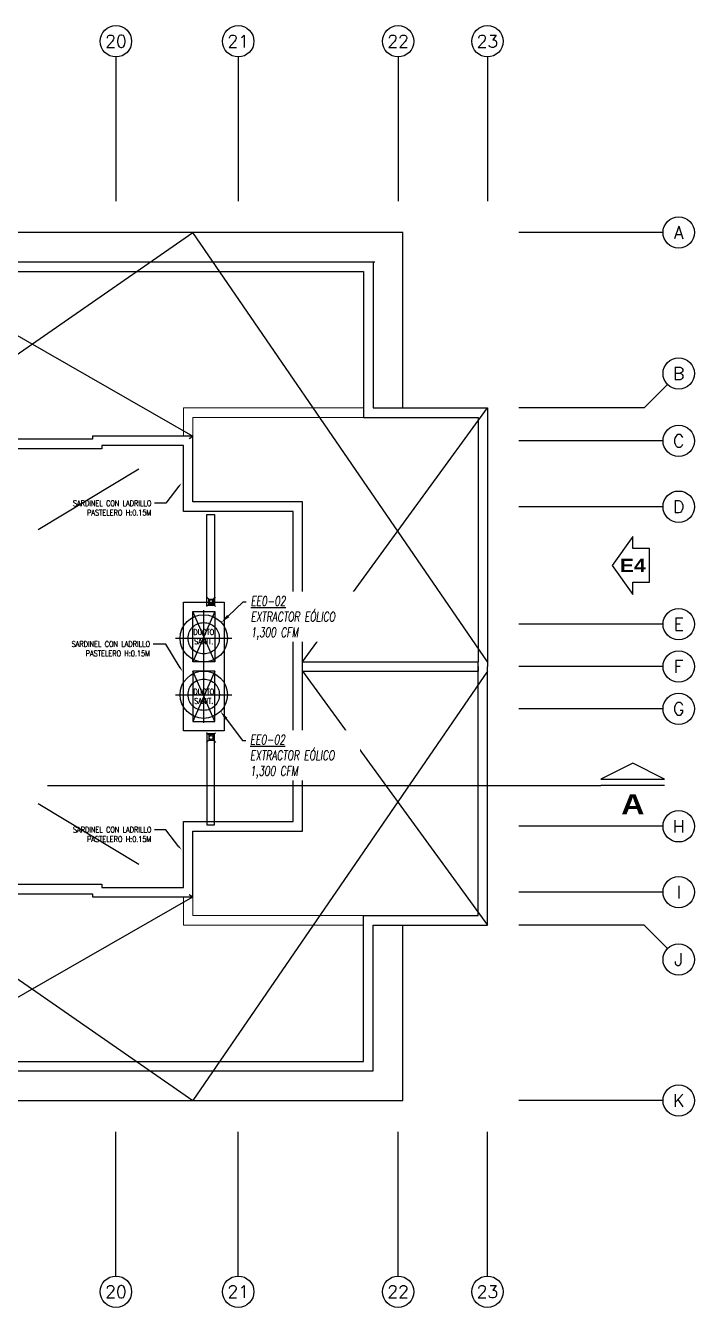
# Model space of a CAD drawing. Header units: millimetres. Extents: x 98 to 155, y -181 to 127.
# Drawn here: x 144.33 to 154.99, y -131.82 to -111.37 of the extents above; entities that cross this region are included whole.
import ezdxf
from ezdxf import colors
from ezdxf.entities.mleader import LeaderData, LeaderLine
from ezdxf.enums import TextEntityAlignment as Align
from ezdxf.math import Vec2, Vec3

# ---------------------------------------------------------------- set-up
doc = ezdxf.new("R2010")
doc.units = ezdxf.units.MM
doc.header["$LTSCALE"] = 15
for name, pattern in [('CENTER', [2, 1.25, -0.25, 0.25, -0.25]), ('HIDDEN2', [0.1875, 0.125, -0.0625]), ('PHANTOM', [63.5, 31.75, -6.35, 6.35, -6.35, 6.35, -6.35]), ('PHANTOM2', [1.25, 0.625, -0.125, 0.125, -0.125, 0.125, -0.125])]:
    doc.linetypes.add(name, pattern=pattern)
doc.layers.get('0').update_dxf_attribs({"color": 250})
doc.layers.add('A-01', color=250, linetype='Continuous', lineweight=0)
for name, color, linetype in [('A-CORTE', 250, 'CENTER'), ('A-COTAS EXT', 250, 'Continuous'), ('A-EJES', 250, 'PHANTOM'), ('A-LINEAS', 250, 'Continuous'), ('A-MURO BAJO', 250, 'Continuous'), ('A-PROYECCIONES INT.', 250, 'HIDDEN2'), ('A_30_DispositivosSanit', 250, 'Continuous'), ('A_50_TextoIndicaciones', 250, 'Continuous'), ('L3 Equipos y Ductos', 160, 'Continuous'), ('L5 Linea mediana segmentada', 191, 'HIDDEN2'), ('L6 Linea fina', 141, 'Continuous'), ('L7 Linea fina segmentada', 141, 'HIDDEN2')]:
    doc.layers.add(name, color=color, linetype=linetype)
doc.styles.add('JNV ING', font='romans.shx', dxfattribs={"width": 0.7, "oblique": 8, "height": 0.15})
doc.styles.add('R140', font='ariblk.ttf', dxfattribs={"height": 3.55})
doc.styles.add('R160-75', font='ariblk.ttf', dxfattribs={"height": 0.6})
doc.styles.add('ROMANS', font='romans.shx', dxfattribs={"width": 0.8})
doc.styles.add('TXT_COTAS', font='romans.shx', dxfattribs={"width": 0.8})
doc.linetypes.add('FENCELINE1', pattern='A,6.35,-2.54,[133,ltypeshp.shx,S=2.54,R=0,X=-2.54,Y=0],-2.54,25.4', length=36.83)

# ---------------------------------------------------------------- blocks, each defined once
blk = doc.blocks.new('EEO-01')
at = {"layer": 'L3 Equipos y Ductos'}
blk.add_circle((0, 0), 0.377, dxfattribs=at)
at = {"layer": 'L5 Linea mediana segmentada'}
blk.add_circle((0, 0), 0.25, dxfattribs=at)
at = {"layer": 'L7 Linea fina segmentada'}
for points in [[(0, -0.449), (0, 0.449)], [(-0.449, 0), (0.449, 0)]]:
    blk.add_lwpolyline(points, dxfattribs=at)
blk = doc.blocks.new('TEXTO DUCTOS PT')
at = {"layer": 'A_50_TextoIndicaciones', "char_height": 0.09, "width": 0.4157, "attachment_point": 5, "style": 'ROMANS'}
for insert in [(44.175, -6.45), (44.175, -7.4)]:
    blk.add_mtext('\\pxsm1,t16;DUCTO SANIT.', dxfattribs=dict(at, insert=insert))
blk = doc.blocks.new('Ejes_Torre C')
at = {"layer": 'A-COTAS EXT'}
for p, q in [((52.55, 11.05), (52.923, 11.423)), ((52.55, 2.8), (52.923, 2.427))]:
    blk.add_line(p, q, dxfattribs=at)
at = {"layer": 'A-EJES', "linetype": 'PHANTOM2'}
for points in [[(44.125, 16.65), (44.125, 14.35)], [(46.075, 16.65), (46.075, 14.35)], [(48.625, 16.65), (48.625, 14.35)], [(50.05, 16.65), (50.05, 14.35)], [(52.85, 13.85), (50.55, 13.85)], [(52.55, 11.05), (50.55, 11.05)], [(52.85, 10.525), (50.55, 10.525)], [(52.85, 9.475), (50.55, 9.475)], [(52.85, 7.6), (50.55, 7.6)], [(52.85, 6.925), (50.55, 6.925)], [(52.85, 6.25), (50.55, 6.25)], [(52.85, 4.375), (50.55, 4.375)], [(52.85, 3.325), (50.55, 3.325)], [(52.55, 2.8), (50.55, 2.8)], [(52.85, 0), (50.55, 0)], [(44.125, -2.8), (44.125, -0.5)], [(46.075, -2.8), (46.075, -0.5)], [(48.625, -2.8), (48.625, -0.5)], [(50.05, -2.8), (50.05, -0.5)]]:
    blk.add_lwpolyline(points, dxfattribs=at)
at = {"layer": 'A-EJES', "linetype": 'Continuous'}
for centre in [(44.125, 16.9), (46.075, 16.9), (48.625, 16.9), (50.05, 16.9), (53.1, 13.85), (53.1, 11.6), (53.1, 10.525), (53.1, 9.475), (53.1, 7.6), (53.1, 6.925), (53.1, 6.25), (53.1, 4.375), (53.1, 3.325), (53.1, 2.25), (53.1, 0), (44.125, -3.05), (46.075, -3.05), (48.625, -3.05), (50.05, -3.05)]:
    blk.add_circle(centre, 0.25, dxfattribs=at)
at = {"layer": 'A-EJES', "linetype": 'Continuous', "style": 'ROMANS'}
for s, p in [('20', (44.125, 16.9)), ('21', (46.075, 16.9)), ('22', (48.625, 16.9)), ('23', (50.05, 16.9)), ('20', (44.125, -3.05)), ('21', (46.075, -3.05)), ('22', (48.625, -3.05)), ('23', (50.05, -3.05))]:
    blk.add_text(s, height=0.2, dxfattribs=at).set_placement(p, align=Align.MIDDLE_CENTER)
for s, p in [('A', (53.1, 13.85)), ('B', (53.1, 11.6)), ('C', (53.1, 10.525)), ('D', (53.1, 9.475)), ('E', (53.1, 7.6)), ('F', (53.1, 6.925)), ('G', (53.1, 6.25)), ('H', (53.1, 4.375)), ('I', (53.1, 3.325)), ('J', (53.1, 2.25)), ('K', (53.1, 0))]:
    blk.add_text(s, height=0.2, rotation=0, dxfattribs=at).set_placement(p, align=Align.MIDDLE_CENTER)
blk = doc.blocks.new('*U98')
blk.add_line((-5.08, 3), (5.08, 3))
blk.add_lwpolyline([(5.08, 4.02), (-5.08, 4.02), (0, 6.56)], close=True)
at = {"linetype": 'Continuous', "style": 'R160-75'}
blk.add_attdef('A', text='', height=0.3, dxfattribs=at).set_placement((0, 0), align=Align.MIDDLE_CENTER)
blk = doc.blocks.new('*U100')
blk.add_lwpolyline([(-4.5, 4.5), (0, 4.5), (0, 7.71), (5.54, 0), (0, -7.71), (0, -4.5), (-4.5, -4.5)], close=True)
at = {"linetype": 'Continuous', "style": 'R140'}
blk.add_attdef('ELEVACION', text='', height=3.55, dxfattribs=at).set_placement((0, 0), align=Align.MIDDLE_CENTER)
blk = doc.blocks.new('Cortes-Elev.')
at = {"layer": 'A-CORTE', "linetype": 'CENTER', "ltscale": 0.5}
blk.add_lwpolyline([(-1.966, 27.228), (51.86, 27.228)], dxfattribs=at)
ref = blk.add_blockref('*U100', (52.368, 30.737), dxfattribs=dict(at, xscale=-0.05980032655866058, yscale=0.05980032655866058, zscale=0.05980032655866058))
ref.add_attrib('ELEVACION', 'E4', dxfattribs={"layer": '0', "linetype": 'Continuous', "height": 0.2123, "style": 'R140'}).set_placement((52.368, 30.738), align=Align.MIDDLE_CENTER)
ref = blk.add_blockref('*U98', (52.368, 26.928), dxfattribs=dict(at, xscale=-0.1000000000000001, yscale=0.1000000000000001, zscale=-0.1000000000000001))
ref.add_attrib('A', 'A', dxfattribs={"layer": '0', "linetype": 'Continuous', "extrusion": (0, 0, -1), "height": 0.32, "style": 'R160-75'}).set_placement((-52.368, 26.928), align=Align.MIDDLE)
blk = doc.blocks.new('0-sumidero')
for p, q in [((-0.042, 0.038), (-0.076, 0.072)), ((0.043, 0.038), (-0.042, 0.038)), ((-0.042, 0.038), (-0.042, -0.037)), ((0.043, 0.038), (0.078, 0.072)), ((0.043, -0.037), (0.043, 0.038)), ((-0.042, -0.037), (-0.076, -0.071)), ((-0.042, -0.037), (0.043, -0.037)), ((0.043, -0.037), (0.078, -0.071))]:
    blk.add_line(p, q)
blk.add_circle((0, 0), 0.0303)
blk = doc.blocks.new('sum')
at = {"layer": 'A_30_DispositivosSanit', "rotation": 45.00000007321594}
blk.add_blockref('0-sumidero', (0, 0), dxfattribs=at)

msp = doc.modelspace()

# ---------------------------------------------------------------- linework, layer by layer
at = {"linetype": 'FENCELINE1', "ltscale": 3, "elevation": 0}
for points in [[(147.3411, -120.6221), (147.2186, -120.6221), (147.2186, -119.1721), (147.3411, -119.1721)], [(147.3411, -122.6722), (147.2186, -122.6722), (147.2186, -124.1221), (147.3411, -124.1221)]]:
    msp.add_lwpolyline(points, close=True, dxfattribs=at)
at = {"layer": 'A-01'}
for points in [[(146.8421, -117.9219), (146.8421, -117.4719), (149.7171, -117.4719), (149.7171, -117.6219), (146.9921, -117.6219), (146.9921, -117.9219)], [(146.8421, -125.2719), (146.8421, -125.7219), (149.7171, -125.7219), (149.7171, -125.5719), (146.9921, -125.5719), (146.9921, -125.2719)]]:
    msp.add_lwpolyline(points, dxfattribs=at)
at = {"layer": 'A-LINEAS'}
for p, q in [((149.8671, -115.1469), (149.8671, -117.4719)), ((148.7421, -121.5219), (151.6921, -117.4719)), ((149.8671, -117.4719), (151.6921, -117.4719)), ((151.6921, -117.4719), (151.6921, -121.5969)), ((147.3421, -120.7219), (146.9921, -121.5219)), ((147.3421, -121.5219), (146.9921, -120.7219)), ((147.3421, -121.6719), (146.9921, -122.472)), ((147.3421, -122.4719), (146.9921, -121.672)), ((148.7421, -121.5219), (151.5421, -121.5219)), ((148.7421, -121.6719), (151.5421, -121.6719)), ((148.7421, -121.6719), (151.6921, -125.7219)), ((151.5421, -121.5969), (151.5421, -121.5219)), ((151.5421, -121.5969), (151.5421, -121.6719)), ((150.3421, -128.5219), (150.3421, -125.7219)), ((136.5921, -128.5219), (150.3421, -128.5219))]:
    msp.add_line(p, q, dxfattribs=at)
for points in [[(150.3421, -117.4719), (150.3421, -114.672), (136.5921, -114.6719), (136.5921, -115.1469)], [(141.3272, -114.672), (146.9921, -117.9219)], [(142.2421, -117.972), (146.9921, -114.672)], [(151.6921, -121.5219), (146.9921, -114.672)], [(149.8971, -115.1469), (128.6721, -115.1469), (128.6721, -116.172)], [(141.3421, -115.2969), (149.7171, -115.2969), (149.7171, -117.6219), (151.5421, -117.6219), (151.5421, -121.5219)], [(140.292, -128.0476), (149.8671, -128.0469), (149.8671, -125.7219), (151.6921, -125.7219), (151.6921, -121.5969)], [(141.3421, -127.8969), (149.7171, -127.8969), (149.7171, -125.5719), (151.5421, -125.5719), (151.5421, -121.5969)], [(151.6921, -121.6719), (146.9921, -128.5219)], [(141.3271, -128.5219), (146.9921, -125.2719)], [(142.2421, -125.2221), (146.9921, -128.5219)]]:
    msp.add_lwpolyline(points, dxfattribs=at)
at = {"layer": 'A-MURO BAJO'}
for p, q in [((146.9921, -120.7219, 0), (147.3421, -120.7219, 0)), ((146.9921, -121.5219, 0), (146.9921, -120.7219, 0)), ((147.3421, -120.7219, 0), (147.3421, -121.5219, 0)), ((147.3421, -121.5219, 0), (146.9921, -121.5219, 0)), ((147.3421, -121.6719, 0), (146.9921, -121.672, 0)), ((146.9921, -121.672, 0), (146.9921, -122.472, 0)), ((147.3421, -122.4719, 0), (147.3421, -121.6719, 0)), ((146.9921, -122.472, 0), (147.3421, -122.4719, 0))]:
    msp.add_line(p, q, dxfattribs=at)
msp.add_lwpolyline([(134.8921, -125.222), (145.3921, -125.2221), (145.3921, -125.2719), (146.9921, -125.2719), (146.9921, -124.2219), (148.7421, -124.2219), (148.7421, -118.9719), (146.9921, -118.9719), (146.9921, -117.9219), (145.3921, -117.9219), (145.3921, -117.972), (141.1921, -117.972)], dxfattribs=at)
for points in [[(135.0421, -125.0721), (145.5421, -125.0721), (145.5421, -125.1219), (146.8421, -125.1219), (146.8421, -124.0719), (148.5921, -124.0719), (148.5921, -119.1219), (146.8421, -119.1219), (146.8421, -118.0719), (145.5421, -118.0719), (145.5421, -118.122), (135.0418, -118.1219), (135.0421, -120.2718), (132.5421, -120.2718), (132.5421, -122.9222), (135.0421, -122.9222)], [(146.8421, -120.5719), (147.4921, -120.5719), (147.4921, -122.6219), (146.8421, -122.6219)]]:
    msp.add_lwpolyline(points, close=True, dxfattribs=at)
at = {"layer": 'A-PROYECCIONES INT.'}
for p, q in [((134.8921, -125.222), (146.9921, -117.9219)), ((134.8921, -117.972), (146.9921, -125.2719))]:
    msp.add_line(p, q, dxfattribs=at)

# ---------------------------------------------------------------- block references
at = {"layer": 'A-CORTE'}
msp.add_blockref('Cortes-Elev.', (101.6421, -150.7219), dxfattribs=at)
at = {"layer": 'A-EJES'}
msp.add_blockref('Ejes_Torre C', (101.6421, -128.5219), dxfattribs=at)
at = {"layer": 'A_30_DispositivosSanit', "xscale": -1, "rotation": 314.5785498058033}
msp.add_blockref('sum', (147.2831, -120.564, 0), dxfattribs=at)
at = {"layer": 'A_30_DispositivosSanit', "rotation": 225.4214501941968}
msp.add_blockref('sum', (147.2831, -122.7303, 0), dxfattribs=at)
at = {"layer": 'A_50_TextoIndicaciones'}
msp.add_blockref('TEXTO DUCTOS PT', (102.9921, -114.6719), dxfattribs=at)
at = {"layer": 'L7 Linea fina segmentada'}
for p in [(147.1669, -121.1469, 0), (147.1669, -122.047, 0)]:
    msp.add_blockref('EEO-01', p, dxfattribs=at)

# ---------------------------------------------------------------- leaders
at = {"layer": 'A_50_TextoIndicaciones'}
ml = msp.add_multileader_mtext('Standard', dxfattribs=at)
ml.set_content('\\pxsm1;SARDINEL CON LADRILLO PASTELERO H:0.15M', color=256, style='TXT_COTAS')
ml.set_leader_properties(color=256)
ml.build(insert=Vec2(0, 0))
ml.multileader.update_dxf_attribs({"dogleg_length": 0.05, "arrow_head_size": 0.07})
ctx = ml.context
ctx.base_point, ctx.char_height, ctx.arrow_head_size, ctx.landing_gap_size, ctx.plane_origin = Vec3(144.9517, -118.9923), 0.09, 0.07, 0.05, Vec3(146.6253, -119.1702)
ctx.text_align_type = 2
notes = []
notes.append((ctx, [(0, (1, 1, 0), (146.5609, -118.9923), (-1, 0), 0.1789, [(0, [(146.8152, -118.6661)], 0, [])])]))
ctx.mtext.insert, ctx.mtext.width, ctx.mtext.defined_height, ctx.mtext.alignment, ctx.mtext.flow_direction = Vec3(146.332, -118.9473), 1.773935, 0.5146, 3, 5
ml = msp.add_multileader_mtext('Standard', dxfattribs=at)
ml.set_content('\\pxsm1;SARDINEL CON LADRILLO PASTELERO H:0.15M', color=256, style='TXT_COTAS')
ml.set_leader_properties(color=256)
ml.build(insert=Vec2(0, 0))
ml.multileader.update_dxf_attribs({"dogleg_length": 0.05, "arrow_head_size": 0.07})
ctx = ml.context
ctx.base_point, ctx.char_height, ctx.arrow_head_size, ctx.landing_gap_size, ctx.plane_origin = Vec3(144.9301, -121.2388), 0.09, 0.07, 0.05, Vec3(146.6375, -121.173)
ctx.text_align_type = 2
notes.append((ctx, [(0, (1, 1, 0), (146.5607, -121.2388), (-1, 0), 0.2003, [(0, [(146.8275, -121.6771)], 0, [])])]))
ctx.mtext.insert, ctx.mtext.width, ctx.mtext.defined_height, ctx.mtext.alignment, ctx.mtext.flow_direction = Vec3(146.3104, -121.1938), 1.773935, 0.5146, 3, 5
ml = msp.add_multileader_mtext('Standard', dxfattribs=at)
ml.set_content('\\pxsm1;SARDINEL CON LADRILLO PASTELERO H:0.15M', color=256, style='TXT_COTAS')
ml.set_leader_properties(color=256)
ml.build(insert=Vec2(0, 0))
ml.multileader.update_dxf_attribs({"dogleg_length": 0.05, "arrow_head_size": 0.07})
ctx = ml.context
ctx.base_point, ctx.char_height, ctx.arrow_head_size, ctx.landing_gap_size, ctx.plane_origin = Vec3(144.9517, -124.2013), 0.09, 0.07, 0.05, Vec3(146.6253, -124.0233)
ctx.text_align_type = 2
notes.append((ctx, [(0, (1, 1, 0), (146.5609, -124.2013), (-1, 0), 0.1789, [(0, [(146.8152, -124.5274)], 0, [])])]))
ctx.mtext.insert, ctx.mtext.width, ctx.mtext.defined_height, ctx.mtext.alignment, ctx.mtext.flow_direction = Vec3(146.332, -124.1563), 1.773935, 0.5146, 3, 5
for ctx, leaders in notes:
    for number, flags, end, landing, length, lines in leaders:
        leader = LeaderData()
        leader.index, (leader.has_last_leader_line, leader.has_dogleg_vector, leader.attachment_direction) = number, flags
        leader.last_leader_point, leader.dogleg_vector, leader.dogleg_length = Vec3(end), Vec3(landing), length
        for number, points, colour, breaks in lines:
            line = LeaderLine()
            line.index, line.vertices, line.color, line.breaks = number, Vec3.list(points), colors.encode_raw_color(colour), breaks
            leader.lines.append(line)
        ctx.leaders.append(leader)

# ---------------------------------------------------------------- next in the draw order: leaders
at = {"layer": 'L6 Linea fina'}
ml = msp.add_multileader_mtext('Standard', dxfattribs=at)
ml.set_content('{\\LEE0-02}\\PEXTRACTOR EÓLICO\\P1,300 CFM', color=12, style='JNV ING')
ml.set_leader_properties(color=256, linetype='ByLayer', lineweight=-1)
ml.build(insert=Vec2(0, 0))
ml.multileader.update_dxf_attribs({"dogleg_length": 0.05, "arrow_head_size": 0.15})
ctx = ml.context
ctx.base_point, ctx.char_height, ctx.arrow_head_size, ctx.landing_gap_size, ctx.plane_origin = Vec3(147.8457, -120.5665, 0), 0.15, 0.15, 0.07, Vec3(147.4471, -120.895, 0)
notes = []
notes.append((ctx, [(0, (1, 1, 0), (147.7957, -120.5665, 0), (1, 0), 0.05, [(0, [(147.4471, -120.895, 0)], 0, [])])]))
ctx.mtext.insert, ctx.mtext.width, ctx.mtext.defined_height, ctx.mtext.flow_direction = Vec3(147.9157, -120.4772, 0), 1.675692, 0.6247, 5
ctx.mtext.has_bg_fill, ctx.mtext.bg_color, ctx.mtext.bg_scale_factor, ctx.mtext.bg_transparency, ctx.mtext.use_window_bg_color = 1, -1027028792, 1.5, 0, 1
ml = msp.add_multileader_mtext('Standard', dxfattribs=at)
ml.set_content('{\\LEE0-02}\\PEXTRACTOR EÓLICO\\P1,300 CFM', color=12, style='JNV ING')
ml.set_leader_properties(color=256, linetype='ByLayer', lineweight=-1)
ml.build(insert=Vec2(0, 0))
ml.multileader.update_dxf_attribs({"dogleg_length": 0.05, "arrow_head_size": 0.15})
ctx = ml.context
ctx.base_point, ctx.char_height, ctx.arrow_head_size, ctx.landing_gap_size, ctx.plane_origin = Vec3(147.8368, -122.7781, 0), 0.15, 0.15, 0.07, Vec3(147.4381, -123.1066, 0)
notes.append((ctx, [(0, (1, 1, 0), (147.7868, -122.7781, 0), (1, 0), 0.05, [(0, [(147.4341, -122.3126, 0)], 0, [])])]))
ctx.mtext.insert, ctx.mtext.width, ctx.mtext.defined_height, ctx.mtext.flow_direction = Vec3(147.9068, -122.6888, 0), 1.675692, 0.6247, 5
ctx.mtext.has_bg_fill, ctx.mtext.bg_color, ctx.mtext.bg_scale_factor, ctx.mtext.bg_transparency, ctx.mtext.use_window_bg_color = 1, -1027028792, 1.5, 0, 1
for ctx, leaders in notes:
    for number, flags, end, landing, length, lines in leaders:
        leader = LeaderData()
        leader.index, (leader.has_last_leader_line, leader.has_dogleg_vector, leader.attachment_direction) = number, flags
        leader.last_leader_point, leader.dogleg_vector, leader.dogleg_length = Vec3(end), Vec3(landing), length
        for number, points, colour, breaks in lines:
            line = LeaderLine()
            line.index, line.vertices, line.color, line.breaks = number, Vec3.list(points), colors.encode_raw_color(colour), breaks
            leader.lines.append(line)
        ctx.leaders.append(leader)

doc.saveas('drawing.dxf')
